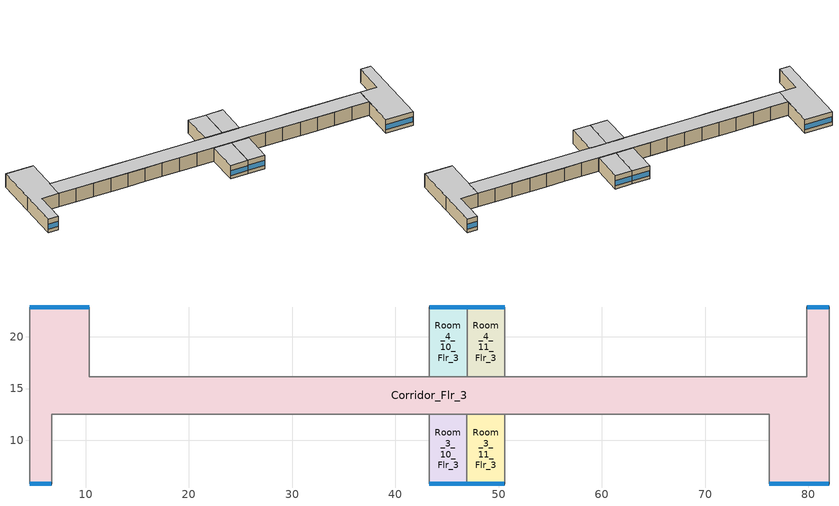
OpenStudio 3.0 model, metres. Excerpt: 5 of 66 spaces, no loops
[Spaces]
Corridor_Flr_3
 floor adiabatic (BTAP-Int-Wall): 76.2,16.15 76.2,12.5 10.36,12.5 10.36,16.15 z7.01; 81.99,22.86 81.99,5.79 76.2,5.79 76.2,16.15 79.86,16.15 79.86,22.86 z7.01; 10.36,22.86 10.36,12.5 6.71,12.5 6.71,5.79 4.57,5.79 4.57,22.86 z7.01
 wall outside: 81.99,22.86 79.86,22.86 / 4.57,5.79 6.71,5.79 / 10.36,22.86 4.57,22.86 / 76.2,5.79 81.99,5.79 z7.01:10.06
 wall to Room_4_19_Flr_3: 79.86,22.86 79.86,16.15 76.2,16.15 z7.01:10.06
 wall to Room_3_0_Flr_3: 6.71,5.79 6.71,12.5 10.36,12.5 z7.01:10.06
 wall to Room_2_Flr_3: 4.57,22.86 4.57,14.33 z7.01:10.06
 wall to Room_6_Flr_3: 81.99,14.33 81.99,22.86 z7.01:10.06
 wall to Room_3_18_Flr_3: 72.53,12.5 76.2,12.5 76.2,5.79 z7.01:10.06
 wall to Room_5_Flr_3: 81.99,5.79 81.99,14.33 z7.01:10.06
 wall to Room_4_1_Flr_3: 14.02,16.15 10.36,16.15 10.36,22.86 z7.01:10.06
 wall to Room_1_Flr_3: 4.57,14.33 4.57,5.79 z7.01:10.06
 wall to Room_4_2_Flr_3: 17.68,16.15 14.02,16.15 z7.01:10.06
 wall to Room_3_17_Flr_3: 68.88,12.5 72.53,12.5 z7.01:10.06
 wall to Room_3_2_Flr_3: 14.02,12.5 17.68,12.5 z7.01:10.06
 wall to Room_3_8_Flr_3: 35.96,12.5 39.62,12.5 z7.01:10.06
 wall to Room_3_9_Flr_3: 39.62,12.5 43.28,12.5 z7.01:10.06
 wall to Room_3_3_Flr_3: 17.68,12.5 21.33,12.5 z7.01:10.06
 wall to Room_3_7_Flr_3: 32.3,12.5 35.96,12.5 z7.01:10.06
 wall to Room_3_4_Flr_3: 21.33,12.5 24.99,12.5 z7.01:10.06
 wall to Room_3_1_Flr_3: 10.36,12.5 14.02,12.5 z7.01:10.06
 wall to Room_3_6_Flr_3: 28.65,12.5 32.3,12.5 z7.01:10.06
 wall to Room_3_5_Flr_3: 24.99,12.5 28.65,12.5 z7.01:10.06
 wall to Room_3_14_Flr_3: 57.9,12.5 61.56,12.5 z7.01:10.06
 wall to Room_3_13_Flr_3: 54.25,12.5 57.9,12.5 z7.01:10.06
 wall to Room_3_15_Flr_3: 61.56,12.5 65.22,12.5 z7.01:10.06
 wall to Room_3_11_Flr_3: 46.93,12.5 50.59,12.5 z7.01:10.06
 wall to Room_3_10_Flr_3: 43.28,12.5 46.93,12.5 z7.01:10.06
 wall to Room_3_12_Flr_3: 50.59,12.5 54.25,12.5 z7.01:10.06
 wall to Room_3_16_Flr_3: 65.22,12.5 68.88,12.5 z7.01:10.06
 wall to Room_4_3_Flr_3: 21.34,16.15 17.68,16.15 z7.01:10.06
 wall to Room_4_4_Flr_3: 25,16.15 21.34,16.15 z7.01:10.06
 wall to Room_4_6_Flr_3: 32.31,16.15 28.65,16.15 z7.01:10.06
 wall to Room_4_10_Flr_3: 46.94,16.15 43.28,16.15 z7.01:10.06
 wall to Room_4_7_Flr_3: 35.97,16.15 32.31,16.15 z7.01:10.06
 wall to Room_4_9_Flr_3: 43.28,16.15 39.63,16.15 z7.01:10.06
 wall to Room_4_8_Flr_3: 39.63,16.15 35.97,16.15 z7.01:10.06
 wall to Room_4_11_Flr_3: 50.6,16.15 46.94,16.15 z7.01:10.06
 wall to Room_4_5_Flr_3: 28.65,16.15 25,16.15 z7.01:10.06
 wall to Room_4_14_Flr_3: 61.58,16.15 57.92,16.15 z7.01:10.06
 wall to Room_4_16_Flr_3: 68.89,16.15 65.23,16.15 z7.01:10.06
 wall to Room_4_17_Flr_3: 72.55,16.15 68.89,16.15 z7.01:10.06
 wall to Room_4_13_Flr_3: 57.92,16.15 54.26,16.15 z7.01:10.06
 wall to Room_4_18_Flr_3: 76.2,16.15 72.55,16.15 z7.01:10.06
 wall to Room_4_12_Flr_3: 54.26,16.15 50.6,16.15 z7.01:10.06
 wall to Room_4_15_Flr_3: 65.23,16.15 61.58,16.15 z7.01:10.06
 window (BTAP-Ext-FixedWindow:U=0.190 SHGC=0.600): 10.34,22.86 4.6,22.86 / 76.23,5.79 81.97,5.79 z7.77:8.9; 4.6,5.79 6.68,5.79 / 81.97,22.86 79.88,22.86 z7.77:8.92
 ceiling adiabatic (BTAP-Int-Wall): 81.99,5.79 81.99,22.86 79.86,22.86 79.86,16.15 76.2,16.15 76.2,5.79 z10.06; 6.71,5.79 6.71,12.5 10.36,12.5 10.36,22.86 4.57,22.86 4.57,5.79 z10.06; 76.2,12.5 76.2,16.15 10.36,16.15 10.36,12.5 z10.06
Room_3_10_Flr_3
 floor adiabatic (BTAP-Int-Wall): 46.93,12.5 46.93,5.79 43.28,5.79 43.28,12.5 z7.01
 wall outside: 43.28,5.79 46.93,5.79 z7.01:10.06
 wall to Room_3_9_Flr_3: 43.28,12.5 43.28,5.79 z7.01:10.06
 wall to Room_3_11_Flr_3: 46.93,5.79 46.93,12.5 z7.01:10.06
 window (BTAP-Ext-FixedWindow:U=0.190 SHGC=0.600): 43.3,5.79 46.91,5.79 z7.77:8.9
 ceiling adiabatic (BTAP-Int-Wall): 46.93,5.79 46.93,12.5 43.28,12.5 43.28,5.79 z10.06
Room_3_11_Flr_3
 floor adiabatic (BTAP-Int-Wall): 50.59,12.5 50.59,5.79 46.93,5.79 46.93,12.5 z7.01
 wall outside: 46.93,5.79 50.59,5.79 z7.01:10.06
 wall to Room_3_12_Flr_3: 50.59,5.79 50.59,12.5 z7.01:10.06
 window (BTAP-Ext-FixedWindow:U=0.190 SHGC=0.600): 46.96,5.79 50.56,5.79 z7.77:8.9
 ceiling adiabatic (BTAP-Int-Wall): 50.59,5.79 50.59,12.5 46.93,12.5 46.93,5.79 z10.06
Room_4_10_Flr_3
 floor adiabatic (BTAP-Int-Wall): 46.94,22.86 46.94,16.15 43.28,16.15 43.28,22.86 z7.01
 wall outside: 46.94,22.86 43.28,22.86 z7.01:10.06
 wall to Room_4_9_Flr_3: 43.28,22.86 43.28,16.15 z7.01:10.06
 wall to Room_4_11_Flr_3: 46.94,16.15 46.94,22.86 z7.01:10.06
 window (BTAP-Ext-FixedWindow:U=0.190 SHGC=0.600): 46.92,22.86 43.31,22.86 z7.77:8.9
 ceiling adiabatic (BTAP-Int-Wall): 46.94,16.15 46.94,22.86 43.28,22.86 43.28,16.15 z10.06
Room_4_11_Flr_3
 floor adiabatic (BTAP-Int-Wall): 50.6,22.86 50.6,16.15 46.94,16.15 46.94,22.86 z7.01
 wall outside: 50.6,22.86 46.94,22.86 z7.01:10.06
 wall to Room_4_12_Flr_3: 50.6,16.15 50.6,22.86 z7.01:10.06
 window (BTAP-Ext-FixedWindow:U=0.190 SHGC=0.600): 50.58,22.86 46.97,22.86 z7.77:8.9
 ceiling adiabatic (BTAP-Int-Wall): 50.6,16.15 50.6,22.86 46.94,22.86 46.94,16.15 z10.06
[Site]
Ottawa=Macdonald-Cartier Intl AP_ON_CAN: Latitude {deg}=45.317; Longitude {deg}=-75.667; Time Zone {hr}=-5; Elevation {m}=114.9; Terrain=City
[Building]
LargeHotel: North Axis {deg}=0; Default Construction Set=BTAP-Mass at hdd = 4500.0; Standards Number of Stories=7; Standards Number of Above Ground Stories=6; Standards Template=NECB2017; Standards Building Type=LargeHotel
[Site:WaterMainsTemperature]
Calculation Method=Correlation; Annual Average Outdoor Air Temperature {C}=6.83333; Maximum Difference In Monthly Average Outdoor Air Temperatures {deltaC}=31.2
[Site:GroundTemperature:BuildingSurface]
19.527, 19.502, 19.536, 19.598, 20.002, 21.64, 22.225, 22.375, 21.449, 20.121, 19.802, 19.633
[SizingPeriod:DesignDay] Barometric Pressure {Pa}=99952; Sky Clearness=0; Rain Indicator=0; Snow Indicator=0; Day of Month=21; Daylight Saving Time Indicator=0; Humidity Indicating Type=Wetbulb; Dry-Bulb Temperature Range Modifier Type=DefaultMultipliers
Name | Maximum Dry-Bulb Temperature {C} | Daily Dry-Bulb Temperature Range {deltaC} | Humidity Indicating Conditions at Maximum Dry-Bulb | Wind Speed {m/s} | Wind Direction {deg} | Month | Day Type | Solar Model Indicator | ASHRAE Taub | ASHRAE Taud
Ottawa=Macdonald-Cartier Intl Ann Clg .4% Condns DB=>MWB | 30.6 | 10.1 | 21.8 | 4.6 | 220 | 7 | SummerDesignDay | ASHRAETau | 0.417 | 2.264
Ottawa=Macdonald-Cartier Intl Ann Htg 99.6% Condns DB | -24.2 | 0 | -24.2 | 3.5 | 290 | 1 | WinterDesignDay | ASHRAEClearSky
[Material:NoMass] Roughness=Smooth; Thermal Absorptance=0.9; Solar Absorptance=0.7
Name | Thermal Resistance {m2-K/W} | Visible Absorptance
Typical Carpet Pad; Typical Carpet Pad 1 | 0.21648 | 0.8
Typical Insulation 1 | 5.20402 | 0.7
Typical Insulation 2 | 3.77764 | 0.7
Typical Insulation 3 | 6.41024 | 0.7
Typical Carpet Pad 2 | 1.25503 | 0.8
Typical Carpet Pad 3; Typical Carpet Pad 4 | 3.45515 | 0.8
Typical Insulation 4 | 0.526298 | 0.7
Typical Insulation 5 | 0.526316 | 0.7
[Material]
Name | Roughness | Thickness {m} | Conductivity {W/m-K} | Density {kg/m3} | Specific Heat {J/kg-K} | Thermal Absorptance | Solar Absorptance | Visible Absorptance
G05 25mm wood | MediumSmooth | 0.0254 | 0.15 | 608 | 1630 | 0.9 | 0.5 | 0.5
100mm Normalweight concrete floor 1 | MediumSmooth | 0.1016 | 2.31 | 2322 | 832
G01 13mm gypsum board 1 | Smooth | 0.0127 | 0.16 | 800 | 1090 | 0.9 | 0.7 | 0.5
4 in. Normalweight Concrete Floor 1 | MediumRough | 0.1016 | 2.31 | 2322 | 832 | 0.9 | 0.7 | 0.7
1IN Stucco 1 | Smooth | 0.0253 | 0.6918 | 1858 | 837 | 0.9 | 0.7 | 0.92
8IN CONCRETE HW RefBldg 1 | Rough | 0.2032 | 1.311 | 2240 | 836.8 | 0.9 | 0.7 | 0.7
1/2IN Gypsum 1 | Smooth | 0.0127 | 0.16 | 784.9 | 830 | 0.9 | 0.4 | 0.4
Metal Roof Surface 1; F08 Metal surface 1 | Smooth | 0.0008 | 45.28 | 7824 | 500 | 0.9 | 0.7 | 0.7
6 in. Normalweight Concrete Floor 1; 6 in. Normalweight Concrete Floor 2; 6 in. Normalweight Concrete Floor 3 | MediumRough | 0.1524 | 2.31 | 2322 | 832 | 0.9 | 0.7 | 0.7
[Construction]
BTAP-Int-Partition; BTAP-Int-Door: G05 25mm wood
BTAP-Int-Floor: 100mm Normalweight concrete floor 1, Typical Carpet Pad
BTAP-Int-Wall: G01 13mm gypsum board 1, G01 13mm gypsum board 1
BTAP-Int-Ceiling: Typical Carpet Pad, 100mm Normalweight concrete floor 1
BTAP-Int-Window: SimpleGlazing
BTAP-Ext-Floor-Mass:U-0.183: Typical Insulation 1, 4 in. Normalweight Concrete Floor 1, Typical Carpet Pad 1
BTAP-Ext-Wall-Mass:U-0.247: 1IN Stucco 1, 8IN CONCRETE HW RefBldg 1, Typical Insulation 2, 1/2IN Gypsum 1
BTAP-Ext-Roof-Metal:U-0.156: Metal Roof Surface 1, Typical Insulation 3
BTAP-Grnd-Floor-Mass:U-0.757: 6 in. Normalweight Concrete Floor 1, Typical Carpet Pad 2
BTAP-Grnd-Wall-Mass:U-0.284: 6 in. Normalweight Concrete Floor 2, Typical Carpet Pad 3
BTAP-Grnd-Roof-Mass:U-0.284: 6 in. Normalweight Concrete Floor 3, Typical Carpet Pad 4
BTAP-Ext-FixedWindow:U=0.190 SHGC=0.600; BTAP-Ext-GlassDoors:U=0.190 SHGC=0.600; BTAP-Ext-Skylights:U=0.190 SHGC=0.600; BTAP-Ext-DaylightDomes:U=0.190 SHGC=0.600; BTAP-Ext-DaylightDiffuser:U=0.190 SHGC=0.600: SimpleGlazing:U=0.190 SHGC=0.600
BTAP-Ext-Door:U-1.9: F08 Metal surface 1, Typical Insulation 4
BTAP-Ext-OverHeadDoor:U-1.9: Typical Insulation 5
[DefaultConstructionSet]
BTAP-Mass at hdd = 4500.0: Default Exterior Surface Constructions=BTAP-Mass at hdd = 4500.0; Default Interior Surface Constructions=Default Surface Constructions 2; Default Ground Contact Surface Constructions=BTAP-Mass at hdd = 4500.0 1; Default Exterior SubSurface Constructions=BTAP-Mass at hdd = 4500.0; Default Interior SubSurface Constructions=Default Sub Surface Constructions 2; Interior Partition Construction=BTAP-Int-Partition
[DefaultSurfaceConstructions]
Name | Floor Construction | Wall Construction | Roof Ceiling Construction
Default Surface Constructions 2 | BTAP-Int-Floor | BTAP-Int-Wall | BTAP-Int-Ceiling
BTAP-Mass at hdd = 4500.0 | BTAP-Ext-Floor-Mass:U-0.183 | BTAP-Ext-Wall-Mass:U-0.247 | BTAP-Ext-Roof-Metal:U-0.156
BTAP-Mass at hdd = 4500.0 1 | BTAP-Grnd-Floor-Mass:U-0.757 | BTAP-Grnd-Wall-Mass:U-0.284 | BTAP-Grnd-Roof-Mass:U-0.284
[DefaultSubSurfaceConstructions]
Name | Fixed Window Construction | Operable Window Construction | Door Construction | Glass Door Construction | Overhead Door Construction | Skylight Construction | Tubular Daylight Dome Construction | Tubular Daylight Diffuser Construction
Default Sub Surface Constructions 2 | BTAP-Int-Window | BTAP-Int-Window | BTAP-Int-Door
BTAP-Mass at hdd = 4500.0 | BTAP-Ext-FixedWindow:U=0.190 SHGC=0.600 | BTAP-Ext-FixedWindow:U=0.190 SHGC=0.600 | BTAP-Ext-Door:U-1.9 | BTAP-Ext-GlassDoors:U=0.190 SHGC=0.600 | BTAP-Ext-OverHeadDoor:U-1.9 | BTAP-Ext-Skylights:U=0.190 SHGC=0.600 | BTAP-Ext-DaylightDomes:U=0.190 SHGC=0.600 | BTAP-Ext-DaylightDiffuser:U=0.190 SHGC=0.600
[WindowMaterial:SimpleGlazingSystem] Solar Heat Gain Coefficient=0.6; Visible Transmittance=0.21
Name | U-Factor {W/m2-K}
SimpleGlazing | 2.2
SimpleGlazing:U=0.190 SHGC=0.600 | 1.9
[Space] Building Story=Building Story 3
Name | Space Type | Thermal Zone | Part of Total Floor Area
Corridor_Flr_3 | Space Function Corridor/Transition area other-sch-F | WILD_ST=Corridor/Transition area other-sch-E_FL=Building Story 3_SCH=F | Yes
Room_3_10_Flr_3 | Space Function Guest room | DU_BT=Space Function_ST=Guest room_FL=Building Story 3_SCHF 21
Room_3_11_Flr_3 | Space Function Guest room | DU_BT=Space Function_ST=Guest room_FL=Building Story 3_SCHF 27
Room_4_10_Flr_3 | Space Function Guest room | DU_BT=Space Function_ST=Guest room_FL=Building Story 3_SCHF 2
Room_4_11_Flr_3 | Space Function Guest room | DU_BT=Space Function_ST=Guest room_FL=Building Story 3_SCHF 33
[BuildingStory]
Building Story 3: Nominal Z Coordinate {m}=7.008
[SpaceType] Standards Building Type=Space Function
Name | Default Schedule Set | Design Specification Outdoor Air Object | Standards Space Type
Space Function Guest room | Space Function Guest room Schedule Set | Space Function Guest room Ventilation | Guest room
Space Function Corridor/Transition area other-sch-F | Space Function Corridor/Transition area other-sch-F Schedule Set | Space Function Corridor/Transition area other-sch-F Ventilation | Corridor/Transition area other-sch-F
[People:Definition] Number of People Calculation Method=People/Area; Fraction Radiant=0.3
Name | People per Space Floor Area {person/m2}
Space Function Guest room People Definition | 0.0400145
Space Function Corridor/Transition area other-sch-F People Definition | 0.0100036
[People] Work Efficiency Schedule=Work Efficiency Schedule; Clothing Insulation Schedule=Clothing Schedule; Air Velocity Schedule=Air Velocity Schedule; Multiplier=1
Name | People Definition | Space or SpaceType
Space Function Guest room People | Space Function Guest room People Definition | Space Function Guest room
Space Function Corridor/Transition area other-sch-F People | Space Function Corridor/Transition area other-sch-F People Definition | Space Function Corridor/Transition area other-sch-F
[Lights:Definition] Design Level Calculation Method=Watts/Area; Fraction Radiant=0.5; Fraction Visible=0.2
Name | Watts per Space Floor Area {W/m2}
Space Function Guest room Lights Definition | 8.29993
Space Function Corridor/Transition area other-sch-F Lights Definition | 7.10258
[Lights] Fraction Replaceable=1
Name | Lights Definition | Space or SpaceType
Space Function Guest room Lights | Space Function Guest room Lights Definition | Space Function Guest room
Space Function Corridor/Transition area other-sch-F Lights | Space Function Corridor/Transition area other-sch-F Lights Definition | Space Function Corridor/Transition area other-sch-F
[DesignSpecification:OutdoorAir] Outdoor Air Method=Sum; Outdoor Air Flow per Floor Area {m3/s-m2}=0.0003048
Name | Outdoor Air Flow per Person {m3/s-person}
Space Function Guest room Ventilation | 0.00634769
Space Function Corridor/Transition area other-sch-F Ventilation
[DefaultScheduleSet] Number of People Schedule=NECB-F-Occupancy; People Activity Level Schedule=NECB-Activity; Lighting Schedule=NECB-F-Lighting; Electric Equipment Schedule=NECB-F-Electric-Equipment; Infiltration Schedule=Always On
Space Function Guest room Schedule Set; Space Function Corridor/Transition area other-sch-F Schedule Set
[ThermostatSetpoint:DualSetpoint] Heating Setpoint Temperature Schedule=NECB-F-Thermostat Setpoint-Heating; Cooling Setpoint Temperature Schedule=NECB-F-Thermostat Setpoint-Cooling
Space Function Guest room Thermostat 110; Space Function Guest room Thermostat 132; Space Function Guest room Thermostat 138; Space Function Guest room Thermostat 145; Space Function Corridor/Transition area other-sch-F Thermostat 1
[ElectricEquipment:Definition]
Space Function Guest room Elec Equip Definition: Design Level Calculation Method=Watts/Area; Watts per Space Floor Area {W/m2}=2.50091; Fraction Radiant=0.5
[ElectricEquipment]
Space Function Guest room Elec Equip: Electric Equipment Definition=Space Function Guest room Elec Equip Definition; Space or SpaceType=Space Function Guest room
[SpaceInfiltration:DesignFlowRate] Design Flow Rate Calculation Method=Flow/ExteriorArea
Name | Space or SpaceType | Schedule | Flow per Exterior Surface Area {m3/s-m2} | Constant Term Coefficient | Temperature Term Coefficient | Velocity Term Coefficient | Velocity Squared Term Coefficient
Corridor_Flr_3 Infiltration | Corridor_Flr_3 | Always On Discrete | 0.00025 | 0 | 0 | 0.224 | 0
Room_3_10_Flr_3 Infiltration | Room_3_10_Flr_3 | Always On Discrete | 0.00025 | 0 | 0 | 0.224 | 0
Room_3_11_Flr_3 Infiltration | Room_3_11_Flr_3 | Always On Discrete | 0.00025 | 0 | 0 | 0.224 | 0
Room_4_10_Flr_3 Infiltration | Room_4_10_Flr_3 | Always On Discrete | 0.00025 | 0 | 0 | 0.224 | 0
Room_4_11_Flr_3 Infiltration | Room_4_11_Flr_3 | Always On Discrete | 0.00025 | 0 | 0 | 0.224 | 0
Space Function Corridor/Transition area other-sch-F Infiltration | Space Function Corridor/Transition area other-sch-F |  | 0.000250063
[ThermalZone] Multiplier=4; Use Ideal Air Loads=No
Name | Thermostat
DU_BT=Space Function_ST=Guest room_FL=Building Story 3_SCHF 2 | Space Function Guest room Thermostat 110
DU_BT=Space Function_ST=Guest room_FL=Building Story 3_SCHF 21 | Space Function Guest room Thermostat 132
DU_BT=Space Function_ST=Guest room_FL=Building Story 3_SCHF 27 | Space Function Guest room Thermostat 138
DU_BT=Space Function_ST=Guest room_FL=Building Story 3_SCHF 33 | Space Function Guest room Thermostat 145
WILD_ST=Corridor/Transition area other-sch-E_FL=Building Story 3_SCH=F | Space Function Corridor/Transition area other-sch-F Thermostat 1
[Schedule:Constant]
Always On Discrete: Value=1
[Schedule:Ruleset]
Clothing Schedule: Default Day Schedule=Clothing Schedule Default Winter Clothes
Air Velocity Schedule: Default Day Schedule=Air Velocity Schedule Default
Work Efficiency Schedule: Default Day Schedule=Work Efficiency Schedule Default
NECB-Activity: Default Day Schedule=NECB-Activity Default; Summer Design Day Schedule=NECB-Activity Summer Design Day; Winter Design Day Schedule=NECB-Activity Winter Design Day
Always On: Default Day Schedule=Always On Default
NECB-F-Occupancy: Default Day Schedule=NECB-F-Occupancy Default
NECB-F-Lighting: Default Day Schedule=NECB-F-Lighting Default
NECB-F-Electric-Equipment: Default Day Schedule=NECB-F-Electric-Equipment Default
NECB-F-Thermostat Setpoint-Heating: Default Day Schedule=NECB-F-Thermostat Setpoint-Heating Default
NECB-F-Thermostat Setpoint-Cooling: Default Day Schedule=NECB-F-Thermostat Setpoint-Cooling Default
[Schedule:Day]
Clothing Schedule Default Winter Clothes; Always On Default: 24, 0, 1
Clothing Schedule Summer Clothes: 24, 0, 0.5
Air Velocity Schedule Default: 24, 0, 0.2
Work Efficiency Schedule Default: 24, 0, 0
NECB-Activity Default; NECB-Activity Winter Design Day; NECB-Activity Summer Design Day: 24, 0, 130
NECB-F-Occupancy Default; NECB-F-Occupancy Default|Wkdy Day; NECB-F-Occupancy Sat Day; NECB-F-Occupancy Sun|Hol Day: 7, 0, 0.63, 8, 0, 0.49, 10, 0, 0.28, 16, 0, 0.14, 17, 0, 0.21, 20, 0, 0.35, 22, 0, 0.49, 23, 0, 0.56, 24, 0, 0.63
NECB-F-Lighting Default; NECB-F-Lighting Default|Wkdy Day; NECB-F-Lighting Sat Day; NECB-F-Lighting Sun|Hol Day; NECB-F-Electric-Equipment Default; NECB-F-Electric-Equipment Default|Wkdy Day; NECB-F-Electric-Equipment Sat Day; NECB-F-Electric-Equipment Sun|Hol Day: 1, 0, 0.21, 3, 0, 0.14, 6, 0, 0.07, 7, 0, 0.14, 8, 0, 0.28, 9, 0, 0.35, 11, 0, 0.28, 12, 0, 0.21, 19, 0, 0.14, 20, 0, 0.42, 21, 0, 0.56, 22, 0, 0.63, 23, 0, 0.56, 24, 0, 0.42
NECB-F-Thermostat Setpoint-Heating Default; NECB-F-Thermostat Setpoint-Heating Default|Wkdy Day; NECB-F-Thermostat Setpoint-Heating Sat Day; NECB-F-Thermostat Setpoint-Heating Sun|Hol Day: 1, 0, 22, 7, 0, 18, 8, 0, 20, 24, 0, 22
NECB-F-Thermostat Setpoint-Cooling Default; NECB-F-Thermostat Setpoint-Cooling Default|Wkdy Day; NECB-F-Thermostat Setpoint-Cooling Sat Day; NECB-F-Thermostat Setpoint-Cooling Sun|Hol Day: 24, 0, 24
[Schedule:Rule] Date Specification Type=DateRange; Start Day=1
Name | Schedule Ruleset | Rule Order | Day Schedule | Start Month | End Month | End Day | Apply Monday | Apply Tuesday | Apply Wednesday | Apply Thursday | Apply Friday | Apply Saturday | Apply Sunday
Schedule Rule 1 | Clothing Schedule | 0 | Clothing Schedule Summer Clothes | 5 | 9 | 30
Schedule Rule 35 | NECB-F-Occupancy | 2 | NECB-F-Occupancy Default|Wkdy Day | 1 | 12 | 31 | Yes | Yes | Yes | Yes | Yes
Schedule Rule 36 | NECB-F-Occupancy | 1 | NECB-F-Occupancy Sat Day | 1 | 12 | 31 |  |  |  |  |  | Yes
Schedule Rule 37 | NECB-F-Occupancy | 0 | NECB-F-Occupancy Sun|Hol Day | 1 | 12 | 31 |  |  |  |  |  |  | Yes
Schedule Rule 38 | NECB-F-Lighting | 2 | NECB-F-Lighting Default|Wkdy Day | 1 | 12 | 31 | Yes | Yes | Yes | Yes | Yes
Schedule Rule 39 | NECB-F-Lighting | 1 | NECB-F-Lighting Sat Day | 1 | 12 | 31 |  |  |  |  |  | Yes
Schedule Rule 40 | NECB-F-Lighting | 0 | NECB-F-Lighting Sun|Hol Day | 1 | 12 | 31 |  |  |  |  |  |  | Yes
Schedule Rule 41 | NECB-F-Electric-Equipment | 2 | NECB-F-Electric-Equipment Default|Wkdy Day | 1 | 12 | 31 | Yes | Yes | Yes | Yes | Yes
Schedule Rule 42 | NECB-F-Electric-Equipment | 1 | NECB-F-Electric-Equipment Sat Day | 1 | 12 | 31 |  |  |  |  |  | Yes
Schedule Rule 43 | NECB-F-Electric-Equipment | 0 | NECB-F-Electric-Equipment Sun|Hol Day | 1 | 12 | 31 |  |  |  |  |  |  | Yes
Schedule Rule 44 | NECB-F-Thermostat Setpoint-Heating | 2 | NECB-F-Thermostat Setpoint-Heating Default|Wkdy Day | 1 | 12 | 31 | Yes | Yes | Yes | Yes | Yes
Schedule Rule 45 | NECB-F-Thermostat Setpoint-Heating | 1 | NECB-F-Thermostat Setpoint-Heating Sat Day | 1 | 12 | 31 |  |  |  |  |  | Yes
Schedule Rule 46 | NECB-F-Thermostat Setpoint-Heating | 0 | NECB-F-Thermostat Setpoint-Heating Sun|Hol Day | 1 | 12 | 31 |  |  |  |  |  |  | Yes
Schedule Rule 47 | NECB-F-Thermostat Setpoint-Cooling | 2 | NECB-F-Thermostat Setpoint-Cooling Default|Wkdy Day | 1 | 12 | 31 | Yes | Yes | Yes | Yes | Yes
Schedule Rule 48 | NECB-F-Thermostat Setpoint-Cooling | 1 | NECB-F-Thermostat Setpoint-Cooling Sat Day | 1 | 12 | 31 |  |  |  |  |  | Yes
Schedule Rule 49 | NECB-F-Thermostat Setpoint-Cooling | 0 | NECB-F-Thermostat Setpoint-Cooling Sun|Hol Day | 1 | 12 | 31 |  |  |  |  |  |  | Yes
